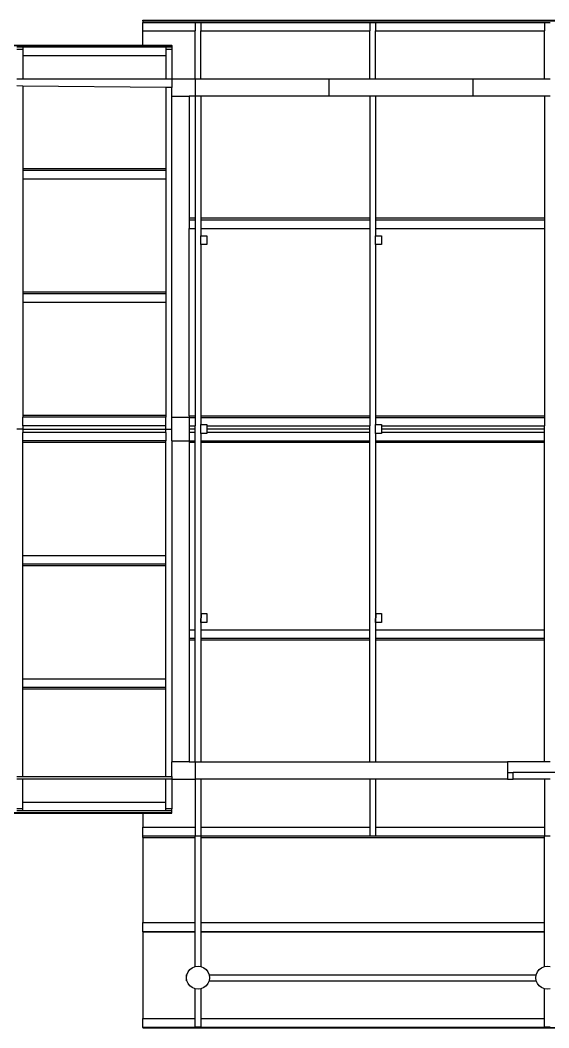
# Model space of a CAD drawing. Header units: metres. Extents: x 258817 to 259192, y 1878716 to 1878911.
# Drawn here: x 259010.61 to 259015.15, y 1878900.91 to 1878909.57 of the extents above; entities that cross this region are included whole.
import ezdxf

# ---------------------------------------------------------------- set-up
doc = ezdxf.new("R2010")
doc.units = ezdxf.units.M
doc.header["$MEASUREMENT"] = 0
doc.layers.add('SectionCutEdges', color=1, linetype='Continuous')

msp = doc.modelspace()

# ---------------------------------------------------------------- linework, layer by layer
for p, q in [((259011.66104, 1878909.5663), (259011.66104, 1878909.57162)), ((259011.66104, 1878909.57162), (259032.34104, 1878909.57162)), ((259011.66104, 1878909.5663), (259032.34104, 1878909.5663)), ((259011.66104, 1878909.5663), (259011.66104, 1878909.55279)), ((259011.66104, 1878909.55279), (259012.11104, 1878909.55279)), ((259011.66104, 1878909.47934), (259011.66104, 1878909.55279)), ((259012.11104, 1878909.55279), (259012.16184, 1878909.55279)), ((259012.11104, 1878909.55279), (259012.11104, 1878909.47934)), ((259012.16184, 1878909.55279), (259012.16184, 1878909.47934)), ((259012.16184, 1878909.55279), (259013.61262, 1878909.55279)), ((259013.61262, 1878909.55279), (259013.66342, 1878909.55279)), ((259013.61262, 1878909.55279), (259013.61262, 1878909.47934)), ((259013.66342, 1878909.55279), (259013.66342, 1878909.47934)), ((259013.66342, 1878909.55279), (259015.1142, 1878909.55279)), ((259015.1142, 1878909.55279), (259015.165, 1878909.55279)), ((259015.1142, 1878909.55279), (259015.1142, 1878909.47934)), ((259011.66104, 1878909.47934), (259012.11104, 1878909.47934)), ((259011.66104, 1878909.35762), (259011.66104, 1878909.47934)), ((259012.11104, 1878909.06757), (259012.11104, 1878909.47934)), ((259012.16184, 1878909.47934), (259013.61262, 1878909.47934)), ((259012.16184, 1878909.06757), (259012.16184, 1878909.47934)), ((259013.61262, 1878909.06757), (259013.61262, 1878909.47934)), ((259013.66342, 1878909.47934), (259015.1142, 1878909.47934)), ((259013.66342, 1878909.06757), (259013.66342, 1878909.47934)), ((259015.1142, 1878909.06757), (259015.1142, 1878909.47934)), ((259006.74104, 1878909.35762), (259011.66104, 1878909.35762)), ((259006.74104, 1878909.35248), (259011.66104, 1878909.35248)), ((259010.63104, 1878909.33943), (259010.58024, 1878909.33943)), ((259010.63104, 1878909.31986), (259010.58024, 1878909.31986)), ((259010.63104, 1878909.33943), (259010.63104, 1878909.31986)), ((259011.86024, 1878909.33943), (259010.63104, 1878909.33943)), ((259010.63104, 1878909.31986), (259010.63104, 1878909.26579)), ((259011.66104, 1878909.35762), (259011.91104, 1878909.35762)), ((259011.66104, 1878909.35248), (259011.66104, 1878909.35762)), ((259011.66104, 1878909.35248), (259011.91104, 1878909.35248)), ((259011.91104, 1878909.33943), (259011.86024, 1878909.33943)), ((259011.86024, 1878909.33943), (259011.86024, 1878909.31986)), ((259011.91104, 1878909.31986), (259011.86024, 1878909.31986)), ((259011.86024, 1878909.31986), (259011.86024, 1878909.26579)), ((259011.91104, 1878909.35248), (259011.91104, 1878909.35762)), ((259011.91104, 1878909.35248), (259011.91104, 1878909.33943)), ((259011.91104, 1878909.33943), (259011.91104, 1878909.31986)), ((259011.91104, 1878909.31986), (259011.91104, 1878909.06757)), ((259011.86024, 1878909.26579), (259010.63104, 1878909.26579)), ((259010.63104, 1878909.26579), (259010.63104, 1878909.06757)), ((259011.86024, 1878909.26579), (259011.86024, 1878909.06757)), ((259010.63104, 1878909.00567), (259010.63104, 1878908.29261)), ((259011.86024, 1878908.99309), (259011.86024, 1878908.29261)), ((259012.11104, 1878908.91757), (259012.11104, 1878907.86869)), ((259012.16184, 1878908.91757), (259012.16184, 1878907.86869)), ((259013.61262, 1878908.91757), (259013.26104, 1878908.91757)), ((259013.61262, 1878908.91757), (259013.61262, 1878907.86869)), ((259013.66342, 1878908.91757), (259013.61262, 1878908.91757)), ((259013.66342, 1878908.91757), (259013.66342, 1878907.86869)), ((259014.50104, 1878908.91757), (259013.66342, 1878908.91757)), ((259015.1142, 1878908.91757), (259015.1142, 1878907.86869)), ((259011.86024, 1878908.29261), (259010.63104, 1878908.29261)), ((259010.63104, 1878908.29261), (259010.63104, 1878908.27956)), ((259011.86024, 1878908.27956), (259010.63104, 1878908.27956)), ((259010.63104, 1878908.27956), (259010.63104, 1878908.20592)), ((259011.86024, 1878908.29261), (259011.86024, 1878908.27956)), ((259011.86024, 1878908.27956), (259011.86024, 1878908.20592)), ((259011.86024, 1878908.20592), (259010.63104, 1878908.20592)), ((259010.63104, 1878908.20592), (259010.63104, 1878907.23274)), ((259011.86024, 1878908.20592), (259011.86024, 1878907.23274)), ((259012.11104, 1878907.86869), (259012.06104, 1878907.86869)), ((259012.06104, 1878907.85518), (259012.11104, 1878907.85518)), ((259012.11104, 1878907.86869), (259012.11104, 1878907.85518)), ((259012.11104, 1878907.85518), (259012.11104, 1878907.78172)), ((259013.61262, 1878907.86869), (259012.16184, 1878907.86869)), ((259012.16184, 1878907.86869), (259012.16184, 1878907.85518)), ((259012.16184, 1878907.85518), (259013.61262, 1878907.85518)), ((259012.16184, 1878907.85518), (259012.16184, 1878907.78172)), ((259013.61262, 1878907.86869), (259013.61262, 1878907.85518)), ((259013.61262, 1878907.85518), (259013.61262, 1878907.78172)), ((259015.1142, 1878907.86869), (259013.66342, 1878907.86869)), ((259013.66342, 1878907.86869), (259013.66342, 1878907.85518)), ((259013.66342, 1878907.85518), (259015.1142, 1878907.85518)), ((259013.66342, 1878907.85518), (259013.66342, 1878907.78172)), ((259015.1142, 1878907.86869), (259015.1142, 1878907.85518)), ((259015.1142, 1878907.85518), (259015.1142, 1878907.78172)), ((259012.06104, 1878907.78172), (259012.11104, 1878907.78172)), ((259012.11104, 1878907.78172), (259012.11104, 1878906.17107)), ((259012.16184, 1878907.78172), (259013.61262, 1878907.78172)), ((259012.16184, 1878907.78172), (259012.16184, 1878907.719)), ((259013.61262, 1878907.78172), (259013.61262, 1878906.17107)), ((259013.66342, 1878907.78172), (259015.1142, 1878907.78172)), ((259013.66342, 1878907.78172), (259013.66342, 1878907.719)), ((259015.1142, 1878907.78172), (259015.1142, 1878906.17107)), ((259012.16184, 1878907.6428), (259012.16184, 1878907.719)), ((259012.16184, 1878907.719), (259012.21264, 1878907.719)), ((259012.21264, 1878907.719), (259012.21184, 1878907.6809)), ((259012.21184, 1878907.6809), (259012.2119, 1878907.6809)), ((259012.2119, 1878907.6809), (259012.2119, 1878907.6428)), ((259013.66342, 1878907.6428), (259013.66342, 1878907.719)), ((259013.66342, 1878907.719), (259013.71422, 1878907.719)), ((259013.71422, 1878907.719), (259013.71342, 1878907.6809)), ((259013.71342, 1878907.6809), (259013.71348, 1878907.6809)), ((259013.71348, 1878907.6809), (259013.71348, 1878907.6428)), ((259012.2119, 1878907.6428), (259012.16184, 1878907.6428)), ((259012.16184, 1878907.6428), (259012.16184, 1878906.17107)), ((259013.71348, 1878907.6428), (259013.66342, 1878907.6428)), ((259013.66342, 1878907.6428), (259013.66342, 1878906.17107)), ((259011.86024, 1878907.23274), (259010.63104, 1878907.23274)), ((259010.63104, 1878907.23274), (259010.63104, 1878907.21969)), ((259011.86024, 1878907.21969), (259010.63104, 1878907.21969)), ((259010.63104, 1878907.21969), (259010.63104, 1878907.14605)), ((259011.86024, 1878907.23274), (259011.86024, 1878907.21969)), ((259011.86024, 1878907.21969), (259011.86024, 1878907.14605)), ((259011.86024, 1878907.14605), (259010.63104, 1878907.14605)), ((259010.63104, 1878907.14605), (259010.63104, 1878906.17287)), ((259011.86024, 1878907.14605), (259011.86024, 1878906.17287)), ((259011.86024, 1878906.17287), (259010.63104, 1878906.17287)), ((259010.63104, 1878906.17287), (259010.63104, 1878906.15982)), ((259011.86024, 1878906.15982), (259010.63104, 1878906.15982)), ((259010.63104, 1878906.08618), (259010.63104, 1878906.15982)), ((259011.86024, 1878906.17287), (259011.86024, 1878906.15982)), ((259011.86024, 1878906.08618), (259011.86024, 1878906.15982)), ((259012.06104, 1878906.17107), (259012.11104, 1878906.17107)), ((259012.06104, 1878906.15757), (259012.11104, 1878906.15757)), ((259012.11104, 1878906.17107), (259012.11104, 1878906.15757)), ((259012.11104, 1878906.15757), (259012.11104, 1878906.08411)), ((259012.16184, 1878906.17107), (259013.61262, 1878906.17107)), ((259012.16184, 1878906.17107), (259012.16184, 1878906.15757)), ((259012.16184, 1878906.15757), (259013.61262, 1878906.15757)), ((259012.16184, 1878906.15757), (259012.16184, 1878906.09567)), ((259012.16184, 1878906.01947), (259012.16184, 1878906.09567)), ((259012.16184, 1878906.09567), (259012.21264, 1878906.09567)), ((259012.21264, 1878906.09567), (259012.21239, 1878906.08411)), ((259013.61262, 1878906.17107), (259013.61262, 1878906.15757)), ((259013.61262, 1878906.15757), (259013.61262, 1878906.08411)), ((259013.66342, 1878906.17107), (259015.1142, 1878906.17107)), ((259013.66342, 1878906.17107), (259013.66342, 1878906.15757)), ((259013.66342, 1878906.15757), (259015.1142, 1878906.15757)), ((259013.66342, 1878906.15757), (259013.66342, 1878906.09567)), ((259013.66342, 1878906.01947), (259013.66342, 1878906.09567)), ((259013.66342, 1878906.09567), (259013.71422, 1878906.09567)), ((259013.71422, 1878906.09567), (259013.71398, 1878906.08411)), ((259015.1142, 1878906.17107), (259015.1142, 1878906.15757)), ((259015.1142, 1878906.15757), (259015.1142, 1878906.08411)), ((259010.63104, 1878906.05757), (259010.58024, 1878906.05757)), ((259011.86024, 1878906.08618), (259010.63104, 1878906.08618)), ((259010.63104, 1878906.08618), (259010.63104, 1878906.05757)), ((259010.63104, 1878906.05757), (259011.86024, 1878906.05757)), ((259010.63104, 1878906.05757), (259010.63104, 1878906.02896)), ((259011.86024, 1878906.02896), (259010.63104, 1878906.02896)), ((259010.63104, 1878905.95531), (259010.63104, 1878906.02896)), ((259011.86024, 1878906.05757), (259011.86024, 1878906.08618)), ((259011.86024, 1878906.05757), (259011.91104, 1878906.05757)), ((259011.86024, 1878906.02896), (259011.86024, 1878906.05757)), ((259011.86024, 1878906.02896), (259011.86024, 1878905.95531)), ((259012.06104, 1878906.08411), (259012.11104, 1878906.08411)), ((259012.11104, 1878906.05757), (259012.06104, 1878906.05757)), ((259012.06104, 1878906.03103), (259012.11104, 1878906.03103)), ((259012.11104, 1878906.05757), (259012.11104, 1878906.08411)), ((259012.11104, 1878906.03103), (259012.11104, 1878906.05757)), ((259012.11104, 1878905.95757), (259012.11104, 1878906.03103)), ((259012.21264, 1878906.01947), (259012.16184, 1878906.01947)), ((259012.16184, 1878906.01947), (259012.16184, 1878905.95757)), ((259012.21239, 1878906.08411), (259012.21184, 1878906.05757)), ((259012.21184, 1878906.05757), (259012.21264, 1878906.05757)), ((259012.21239, 1878906.08411), (259013.61262, 1878906.08411)), ((259013.61262, 1878906.05757), (259012.21264, 1878906.05757)), ((259012.21264, 1878906.05757), (259012.21264, 1878906.03103)), ((259012.21264, 1878906.03103), (259013.61262, 1878906.03103)), ((259012.21264, 1878906.03103), (259012.21264, 1878906.01947)), ((259013.61262, 1878906.05757), (259013.61262, 1878906.08411)), ((259013.61262, 1878906.03103), (259013.61262, 1878906.05757)), ((259013.61262, 1878905.95757), (259013.61262, 1878906.03103)), ((259013.71422, 1878906.01947), (259013.66342, 1878906.01947)), ((259013.66342, 1878906.01947), (259013.66342, 1878905.95757)), ((259013.71398, 1878906.08411), (259013.71342, 1878906.05757)), ((259013.71342, 1878906.05757), (259013.71422, 1878906.05757)), ((259013.71398, 1878906.08411), (259015.1142, 1878906.08411)), ((259015.1142, 1878906.05757), (259013.71422, 1878906.05757)), ((259013.71422, 1878906.05757), (259013.71422, 1878906.03103)), ((259013.71422, 1878906.03103), (259015.1142, 1878906.03103)), ((259013.71422, 1878906.03103), (259013.71422, 1878906.01947)), ((259015.1142, 1878906.05757), (259015.1142, 1878906.08411)), ((259015.1142, 1878906.03103), (259015.1142, 1878906.05757)), ((259015.1142, 1878905.95757), (259015.1142, 1878906.03103)), ((259011.86024, 1878905.95531), (259010.63104, 1878905.95531)), ((259010.63104, 1878905.94227), (259010.63104, 1878905.95531)), ((259011.86024, 1878905.94227), (259010.63104, 1878905.94227)), ((259010.63104, 1878904.96909), (259010.63104, 1878905.94227)), ((259011.86024, 1878905.94227), (259011.86024, 1878905.95531)), ((259011.86024, 1878904.96909), (259011.86024, 1878905.94227)), ((259012.06104, 1878905.95757), (259012.11104, 1878905.95757)), ((259012.06104, 1878905.94406), (259012.11104, 1878905.94406)), ((259012.11104, 1878905.94406), (259012.11104, 1878905.95757)), ((259012.11104, 1878904.33341), (259012.11104, 1878905.94406)), ((259012.16184, 1878905.95757), (259013.61262, 1878905.95757)), ((259012.16184, 1878905.95757), (259012.16184, 1878905.94406)), ((259012.16184, 1878905.94406), (259013.61262, 1878905.94406)), ((259012.16184, 1878905.94406), (259012.16184, 1878904.39613)), ((259013.61262, 1878905.94406), (259013.61262, 1878905.95757)), ((259013.61262, 1878904.33341), (259013.61262, 1878905.94406)), ((259013.66342, 1878905.95757), (259015.1142, 1878905.95757)), ((259013.66342, 1878905.95757), (259013.66342, 1878905.94406)), ((259013.66342, 1878905.94406), (259015.1142, 1878905.94406)), ((259013.66342, 1878905.94406), (259013.66342, 1878904.39613)), ((259015.1142, 1878905.94406), (259015.1142, 1878905.95757)), ((259015.1142, 1878904.33341), (259015.1142, 1878905.94406)), ((259011.86024, 1878904.96909), (259010.63104, 1878904.96909)), ((259010.63104, 1878904.89544), (259010.63104, 1878904.96909)), ((259011.86024, 1878904.89544), (259011.86024, 1878904.96909)), ((259011.86024, 1878904.89544), (259010.63104, 1878904.89544)), ((259010.63104, 1878904.8824), (259010.63104, 1878904.89544)), ((259011.86024, 1878904.8824), (259010.63104, 1878904.8824)), ((259010.63104, 1878903.90922), (259010.63104, 1878904.8824)), ((259011.86024, 1878904.8824), (259011.86024, 1878904.89544)), ((259011.86024, 1878903.90922), (259011.86024, 1878904.8824)), ((259012.16184, 1878904.39613), (259012.16257, 1878904.46625)), ((259012.16257, 1878904.47233), (259012.16264, 1878904.47233)), ((259012.16264, 1878904.47233), (259012.16257, 1878904.43423)), ((259012.16257, 1878904.46625), (259012.16257, 1878904.47233)), ((259012.16257, 1878904.46625), (259012.16264, 1878904.47233)), ((259012.16257, 1878904.43423), (259012.16257, 1878904.46625)), ((259012.16264, 1878904.47233), (259012.21264, 1878904.47233)), ((259012.21264, 1878904.47233), (259012.21264, 1878904.39613)), ((259013.66342, 1878904.39613), (259013.66416, 1878904.46625)), ((259013.66416, 1878904.47233), (259013.66422, 1878904.47233)), ((259013.66422, 1878904.47233), (259013.66416, 1878904.43423)), ((259013.66416, 1878904.46625), (259013.66416, 1878904.47233)), ((259013.66416, 1878904.46625), (259013.66422, 1878904.47233)), ((259013.66416, 1878904.43423), (259013.66416, 1878904.46625)), ((259013.66422, 1878904.47233), (259013.71422, 1878904.47233)), ((259013.71422, 1878904.47233), (259013.71422, 1878904.39613)), ((259012.21264, 1878904.39613), (259012.16184, 1878904.39613)), ((259012.16184, 1878904.39613), (259012.16184, 1878904.33341)), ((259013.71422, 1878904.39613), (259013.66342, 1878904.39613)), ((259013.66342, 1878904.39613), (259013.66342, 1878904.33341)), ((259012.06104, 1878904.33341), (259012.11104, 1878904.33341)), ((259012.11104, 1878904.25995), (259012.11104, 1878904.33341)), ((259012.16184, 1878904.33341), (259013.61262, 1878904.33341)), ((259012.16184, 1878904.33341), (259012.16184, 1878904.25995)), ((259013.61262, 1878904.25995), (259013.61262, 1878904.33341)), ((259013.66342, 1878904.33341), (259015.1142, 1878904.33341)), ((259013.66342, 1878904.33341), (259013.66342, 1878904.25995)), ((259015.1142, 1878904.25995), (259015.1142, 1878904.33341)), ((259012.06104, 1878904.25995), (259012.11104, 1878904.25995)), ((259012.06104, 1878904.24645), (259012.11104, 1878904.24645)), ((259012.11104, 1878904.24645), (259012.11104, 1878904.25995)), ((259012.11104, 1878903.19757), (259012.11104, 1878904.24645)), ((259012.16184, 1878904.25995), (259013.61262, 1878904.25995)), ((259012.16184, 1878904.25995), (259012.16184, 1878904.24645)), ((259012.16184, 1878904.24645), (259013.61262, 1878904.24645)), ((259012.16184, 1878904.24645), (259012.16184, 1878903.19757)), ((259013.61262, 1878904.24645), (259013.61262, 1878904.25995)), ((259013.61262, 1878903.19757), (259013.61262, 1878904.24645)), ((259013.66342, 1878904.25995), (259015.1142, 1878904.25995)), ((259013.66342, 1878904.25995), (259013.66342, 1878904.24645)), ((259013.66342, 1878904.24645), (259015.1142, 1878904.24645)), ((259013.66342, 1878904.24645), (259013.66342, 1878903.19757)), ((259015.1142, 1878904.24645), (259015.1142, 1878904.25995)), ((259015.1142, 1878903.19757), (259015.1142, 1878904.24645)), ((259011.86024, 1878903.90922), (259010.63104, 1878903.90922)), ((259010.63104, 1878903.83557), (259010.63104, 1878903.90922)), ((259011.86024, 1878903.83557), (259011.86024, 1878903.90922)), ((259011.86024, 1878903.83557), (259010.63104, 1878903.83557)), ((259010.63104, 1878903.82252), (259010.63104, 1878903.83557)), ((259011.86024, 1878903.82252), (259010.63104, 1878903.82252)), ((259010.63104, 1878903.07297), (259010.63104, 1878903.82252)), ((259011.86024, 1878903.82252), (259011.86024, 1878903.83557)), ((259011.86024, 1878903.07297), (259011.86024, 1878903.82252)), ((259015.1142, 1878903.19757), (259014.79604, 1878903.19757)), ((259015.165, 1878903.19757), (259015.1142, 1878903.19757)), ((259010.63104, 1878902.84934), (259010.63104, 1878903.04757)), ((259011.86024, 1878902.84934), (259011.86024, 1878903.04757)), ((259011.91104, 1878903.04757), (259011.91104, 1878902.79527)), ((259012.11104, 1878903.04757), (259012.11104, 1878902.6358)), ((259012.16184, 1878903.04757), (259012.16184, 1878902.6358)), ((259013.61262, 1878903.04757), (259013.61262, 1878902.6358)), ((259013.66342, 1878903.04757), (259013.66342, 1878902.6358)), ((259015.1142, 1878903.04757), (259015.1142, 1878902.6358)), ((259011.86024, 1878902.84934), (259010.63104, 1878902.84934)), ((259010.63104, 1878902.79527), (259010.63104, 1878902.84934)), ((259011.86024, 1878902.79527), (259011.86024, 1878902.84934)), ((259006.74104, 1878902.76265), (259011.66104, 1878902.76265)), ((259006.74104, 1878902.75752), (259011.66104, 1878902.75752)), ((259010.63104, 1878902.79527), (259010.58024, 1878902.79527)), ((259010.63104, 1878902.7757), (259010.58024, 1878902.7757)), ((259010.63104, 1878902.7757), (259010.63104, 1878902.79527)), ((259011.86024, 1878902.7757), (259010.63104, 1878902.7757)), ((259011.66104, 1878902.76265), (259011.66104, 1878902.75752)), ((259011.66104, 1878902.76265), (259011.91104, 1878902.76265)), ((259011.66104, 1878902.75752), (259011.66104, 1878902.6358)), ((259011.66104, 1878902.75752), (259011.91104, 1878902.75752)), ((259011.91104, 1878902.79527), (259011.86024, 1878902.79527)), ((259011.86024, 1878902.7757), (259011.86024, 1878902.79527)), ((259011.91104, 1878902.7757), (259011.86024, 1878902.7757)), ((259011.91104, 1878902.7757), (259011.91104, 1878902.79527)), ((259011.91104, 1878902.76265), (259011.91104, 1878902.7757)), ((259011.91104, 1878902.75752), (259011.91104, 1878902.76265)), ((259011.66104, 1878902.56234), (259011.66104, 1878902.6358)), ((259011.66104, 1878902.6358), (259012.11104, 1878902.6358)), ((259012.11104, 1878902.6358), (259012.11104, 1878902.56234)), ((259012.16184, 1878902.6358), (259013.61262, 1878902.6358)), ((259012.16184, 1878902.6358), (259012.16184, 1878902.56234)), ((259013.61262, 1878902.6358), (259013.61262, 1878902.56234)), ((259013.66342, 1878902.6358), (259015.1142, 1878902.6358)), ((259013.66342, 1878902.6358), (259013.66342, 1878902.56234)), ((259015.1142, 1878902.6358), (259015.1142, 1878902.56234)), ((259011.66104, 1878902.56234), (259012.11104, 1878902.56234)), ((259011.66104, 1878902.54884), (259011.66104, 1878902.56234)), ((259011.66104, 1878902.54884), (259012.11104, 1878902.54884)), ((259011.66104, 1878902.54884), (259011.66104, 1878901.81591)), ((259012.11104, 1878902.56234), (259012.16184, 1878902.56234)), ((259012.11104, 1878902.54884), (259012.11104, 1878902.56234)), ((259012.11104, 1878901.81591), (259012.11104, 1878902.54884)), ((259012.16184, 1878902.56234), (259013.61262, 1878902.56234)), ((259012.16184, 1878902.56234), (259012.16184, 1878902.54884)), ((259012.16184, 1878902.54884), (259015.1142, 1878902.54884)), ((259012.16184, 1878902.54884), (259012.16184, 1878901.81591)), ((259013.61262, 1878902.56234), (259013.66342, 1878902.56234)), ((259013.66342, 1878902.56234), (259015.1142, 1878902.56234)), ((259015.1142, 1878902.56234), (259015.165, 1878902.56234)), ((259015.1142, 1878902.54884), (259015.1142, 1878902.56234)), ((259015.1142, 1878901.81591), (259015.1142, 1878902.54884)), ((259011.66104, 1878901.73995), (259011.66104, 1878901.81591)), ((259011.66104, 1878901.81591), (259012.11104, 1878901.81591)), ((259012.11104, 1878901.73995), (259012.11104, 1878901.81591)), ((259012.16184, 1878901.81591), (259015.1142, 1878901.81591)), ((259012.16184, 1878901.81591), (259012.16184, 1878901.73995)), ((259015.1142, 1878901.73995), (259015.1142, 1878901.81591)), ((259011.66104, 1878901.73995), (259012.11104, 1878901.73995)), ((259011.66104, 1878901.73589), (259011.66104, 1878901.73995)), ((259011.66104, 1878901.73589), (259012.11104, 1878901.73589)), ((259011.66104, 1878901.73589), (259011.66104, 1878900.99352)), ((259012.11104, 1878901.73589), (259012.11104, 1878901.73995)), ((259012.11104, 1878901.43779), (259012.11104, 1878901.73589)), ((259012.16184, 1878901.73995), (259015.1142, 1878901.73995)), ((259012.16184, 1878901.73995), (259012.16184, 1878901.73589)), ((259012.16184, 1878901.73589), (259015.1142, 1878901.73589)), ((259012.16184, 1878901.73589), (259012.16184, 1878901.43779)), ((259015.1142, 1878901.73589), (259015.1142, 1878901.73995)), ((259015.1142, 1878901.43779), (259015.1142, 1878901.73589)), ((259012.03787, 1878901.36797), (259012.04121, 1878901.36797)), ((259012.03787, 1878901.34257), (259012.03787, 1878901.36797)), ((259012.03787, 1878901.31717), (259012.03787, 1878901.34257)), ((259012.23166, 1878901.36797), (259015.04438, 1878901.36797)), ((259012.03787, 1878901.31717), (259012.04121, 1878901.31717)), ((259012.11104, 1878900.99352), (259012.11104, 1878901.24734)), ((259012.16184, 1878901.24734), (259012.16184, 1878900.99352)), ((259012.23166, 1878901.31717), (259015.04438, 1878901.31717)), ((259015.1142, 1878900.99352), (259015.1142, 1878901.24734)), ((259011.66104, 1878900.91757), (259011.66104, 1878900.99352)), ((259011.66104, 1878900.99352), (259012.11104, 1878900.99352)), ((259012.11104, 1878900.91757), (259012.11104, 1878900.99352)), ((259012.16184, 1878900.99352), (259015.1142, 1878900.99352)), ((259012.16184, 1878900.99352), (259012.16184, 1878900.91757)), ((259015.1142, 1878900.91757), (259015.1142, 1878900.99352)), ((259011.66104, 1878900.91757), (259012.11104, 1878900.91757)), ((259011.66104, 1878900.91351), (259011.66104, 1878900.91757)), ((259011.66104, 1878900.91351), (259032.34104, 1878900.91351)), ((259011.66104, 1878900.91351), (259011.66104, 1878900.91187)), ((259011.66104, 1878900.91187), (259032.34104, 1878900.91187)), ((259012.16184, 1878900.91757), (259012.11104, 1878900.91757)), ((259012.16184, 1878900.91757), (259015.1142, 1878900.91757)), ((259015.165, 1878900.91757), (259015.1142, 1878900.91757))]:
    msp.add_line(p, q)
at = {"layer": 'SectionCutEdges'}
for p, q in [((259010.58024, 1878909.06757), (259010.63104, 1878909.06757)), ((259010.63104, 1878909.06757), (259011.86024, 1878909.06757)), ((259011.86024, 1878909.06757), (259011.91104, 1878909.06757)), ((259011.91104, 1878909.06757), (259011.91104, 1878908.99257)), ((259011.91104, 1878909.06757), (259012.11104, 1878909.06757)), ((259012.11104, 1878909.06757), (259012.11104, 1878908.91757)), ((259012.11104, 1878909.06757), (259012.16184, 1878909.06757)), ((259012.16184, 1878909.06757), (259013.26104, 1878909.06757)), ((259013.26104, 1878909.06757), (259013.26104, 1878908.91757)), ((259013.26104, 1878909.06757), (259013.61262, 1878909.06757)), ((259013.61262, 1878909.06757), (259013.66342, 1878909.06757)), ((259013.66342, 1878909.06757), (259014.50104, 1878909.06757)), ((259014.50104, 1878908.91757), (259014.50104, 1878909.06757)), ((259014.50104, 1878909.06757), (259015.1142, 1878909.06757)), ((259015.1142, 1878909.06757), (259015.165, 1878909.06757)), ((259010.63104, 1878909.00567), (259010.58024, 1878909.00619)), ((259011.86024, 1878908.99309), (259010.63104, 1878909.00567)), ((259011.91104, 1878908.99257), (259011.86024, 1878908.99309)), ((259011.91104, 1878908.91757), (259011.91104, 1878908.99257)), ((259011.91104, 1878908.91757), (259012.06104, 1878908.91757)), ((259011.91104, 1878906.15757), (259011.91104, 1878908.91757)), ((259012.11104, 1878908.91757), (259012.06104, 1878908.91757)), ((259012.06104, 1878908.91757), (259012.06104, 1878907.86869)), ((259012.16184, 1878908.91757), (259012.11104, 1878908.91757)), ((259013.26104, 1878908.91757), (259012.16184, 1878908.91757)), ((259015.1142, 1878908.91757), (259014.50104, 1878908.91757)), ((259015.165, 1878908.91757), (259015.1142, 1878908.91757)), ((259012.06104, 1878907.86869), (259012.06104, 1878907.85518)), ((259012.06104, 1878907.85518), (259012.06104, 1878907.78172)), ((259012.06104, 1878906.17107), (259012.06104, 1878907.78172)), ((259012.06104, 1878906.15757), (259011.91104, 1878906.15757)), ((259011.91104, 1878906.05757), (259011.91104, 1878906.15757)), ((259012.06104, 1878906.17107), (259012.06104, 1878906.15757)), ((259012.06104, 1878906.15757), (259012.06104, 1878906.08411)), ((259011.91104, 1878905.95757), (259011.91104, 1878906.05757)), ((259012.06104, 1878906.08411), (259012.06104, 1878906.05757)), ((259012.06104, 1878906.05757), (259012.06104, 1878906.03103)), ((259012.06104, 1878906.03103), (259012.06104, 1878905.95757)), ((259011.91104, 1878905.95757), (259012.06104, 1878905.95757)), ((259011.91104, 1878905.95757), (259011.91104, 1878903.19757)), ((259012.06104, 1878905.95757), (259012.06104, 1878905.94406)), ((259012.06104, 1878905.94406), (259012.06104, 1878904.33341)), ((259012.06104, 1878904.33341), (259012.06104, 1878904.25995)), ((259012.06104, 1878904.25995), (259012.06104, 1878904.24645)), ((259012.06104, 1878904.24645), (259012.06104, 1878903.19757)), ((259012.06104, 1878903.19757), (259011.91104, 1878903.19757)), ((259011.91104, 1878903.07297), (259011.91104, 1878903.19757)), ((259012.06104, 1878903.19757), (259012.11104, 1878903.19757)), ((259012.11104, 1878903.19757), (259012.11104, 1878903.04757)), ((259012.11104, 1878903.19757), (259012.16184, 1878903.19757)), ((259012.16184, 1878903.19757), (259013.61262, 1878903.19757)), ((259013.61262, 1878903.19757), (259013.66342, 1878903.19757)), ((259013.66342, 1878903.19757), (259014.79604, 1878903.19757)), ((259014.79604, 1878903.19757), (259014.79604, 1878903.10757)), ((259010.58024, 1878903.07297), (259010.63104, 1878903.07297)), ((259010.63104, 1878903.07297), (259011.86024, 1878903.07297)), ((259011.86024, 1878903.07297), (259011.91104, 1878903.07297)), ((259011.91104, 1878903.07297), (259011.91104, 1878903.04757)), ((259014.79604, 1878903.10757), (259014.84604, 1878903.10757)), ((259014.79604, 1878903.10757), (259014.79604, 1878903.04757)), ((259014.84604, 1878903.04757), (259014.84604, 1878903.10757)), ((259015.74604, 1878903.10757), (259014.84604, 1878903.10757)), ((259010.63104, 1878903.04757), (259010.58024, 1878903.04757)), ((259011.86024, 1878903.04757), (259010.63104, 1878903.04757)), ((259011.91104, 1878903.04757), (259011.86024, 1878903.04757)), ((259011.91104, 1878903.04757), (259012.11104, 1878903.04757)), ((259012.16184, 1878903.04757), (259012.11104, 1878903.04757)), ((259013.61262, 1878903.04757), (259012.16184, 1878903.04757)), ((259013.66342, 1878903.04757), (259013.61262, 1878903.04757)), ((259014.79604, 1878903.04757), (259013.66342, 1878903.04757)), ((259014.79604, 1878903.04757), (259014.84604, 1878903.04757)), ((259015.1142, 1878903.04757), (259014.84604, 1878903.04757)), ((259015.165, 1878903.04757), (259015.1142, 1878903.04757)), ((259012.05107, 1878901.39185), (259012.06674, 1878901.41227)), ((259012.06674, 1878901.41227), (259012.08715, 1878901.42793)), ((259012.08715, 1878901.42793), (259012.11092, 1878901.43778)), ((259012.11092, 1878901.43778), (259012.11104, 1878901.43779)), ((259012.11104, 1878901.43779), (259012.13644, 1878901.44114)), ((259012.13644, 1878901.44114), (259012.16184, 1878901.43779)), ((259012.16184, 1878901.43779), (259012.16195, 1878901.43778)), ((259012.16195, 1878901.43778), (259012.18572, 1878901.42793)), ((259012.18572, 1878901.42793), (259012.20613, 1878901.41227)), ((259012.20613, 1878901.41227), (259012.2218, 1878901.39185)), ((259015.05424, 1878901.39185), (259015.06991, 1878901.41227)), ((259015.06991, 1878901.41227), (259015.09032, 1878901.42793)), ((259015.09032, 1878901.42793), (259015.11409, 1878901.43778)), ((259015.11409, 1878901.43778), (259015.1142, 1878901.43779)), ((259015.1142, 1878901.43779), (259015.1396, 1878901.44114)), ((259015.1396, 1878901.44114), (259015.165, 1878901.43779)), ((259012.03787, 1878901.34257), (259012.04121, 1878901.36797)), ((259012.04121, 1878901.31717), (259012.03787, 1878901.34257)), ((259012.04121, 1878901.36797), (259012.04122, 1878901.36808)), ((259012.04122, 1878901.36808), (259012.05107, 1878901.39185)), ((259012.2218, 1878901.39185), (259012.23165, 1878901.36808)), ((259012.23165, 1878901.36808), (259012.23166, 1878901.36797)), ((259012.23166, 1878901.36797), (259012.235, 1878901.34257)), ((259012.235, 1878901.34257), (259012.23166, 1878901.31717)), ((259015.04104, 1878901.34257), (259015.04438, 1878901.36797)), ((259015.04438, 1878901.31717), (259015.04104, 1878901.34257)), ((259015.04438, 1878901.36797), (259015.04439, 1878901.36808)), ((259015.04439, 1878901.36808), (259015.05424, 1878901.39185)), ((259012.04122, 1878901.31706), (259012.04121, 1878901.31717)), ((259012.05107, 1878901.29328), (259012.04122, 1878901.31706)), ((259012.06674, 1878901.27287), (259012.05107, 1878901.29328)), ((259012.08715, 1878901.25721), (259012.06674, 1878901.27287)), ((259012.11092, 1878901.24736), (259012.08715, 1878901.25721)), ((259012.11104, 1878901.24734), (259012.11092, 1878901.24736)), ((259012.13644, 1878901.244), (259012.11104, 1878901.24734)), ((259012.16184, 1878901.24734), (259012.13644, 1878901.244)), ((259012.16195, 1878901.24736), (259012.16184, 1878901.24734)), ((259012.18572, 1878901.25721), (259012.16195, 1878901.24736)), ((259012.20613, 1878901.27287), (259012.18572, 1878901.25721)), ((259012.2218, 1878901.29328), (259012.20613, 1878901.27287)), ((259012.23165, 1878901.31706), (259012.2218, 1878901.29328)), ((259012.23166, 1878901.31717), (259012.23165, 1878901.31706)), ((259015.04439, 1878901.31706), (259015.04438, 1878901.31717)), ((259015.05424, 1878901.29328), (259015.04439, 1878901.31706)), ((259015.06991, 1878901.27287), (259015.05424, 1878901.29328)), ((259015.09032, 1878901.25721), (259015.06991, 1878901.27287)), ((259015.11409, 1878901.24736), (259015.09032, 1878901.25721)), ((259015.1142, 1878901.24734), (259015.11409, 1878901.24736)), ((259015.1396, 1878901.244), (259015.1142, 1878901.24734)), ((259015.165, 1878901.24734), (259015.1396, 1878901.244))]:
    msp.add_line(p, q, dxfattribs=at)

doc.saveas('drawing.dxf')
